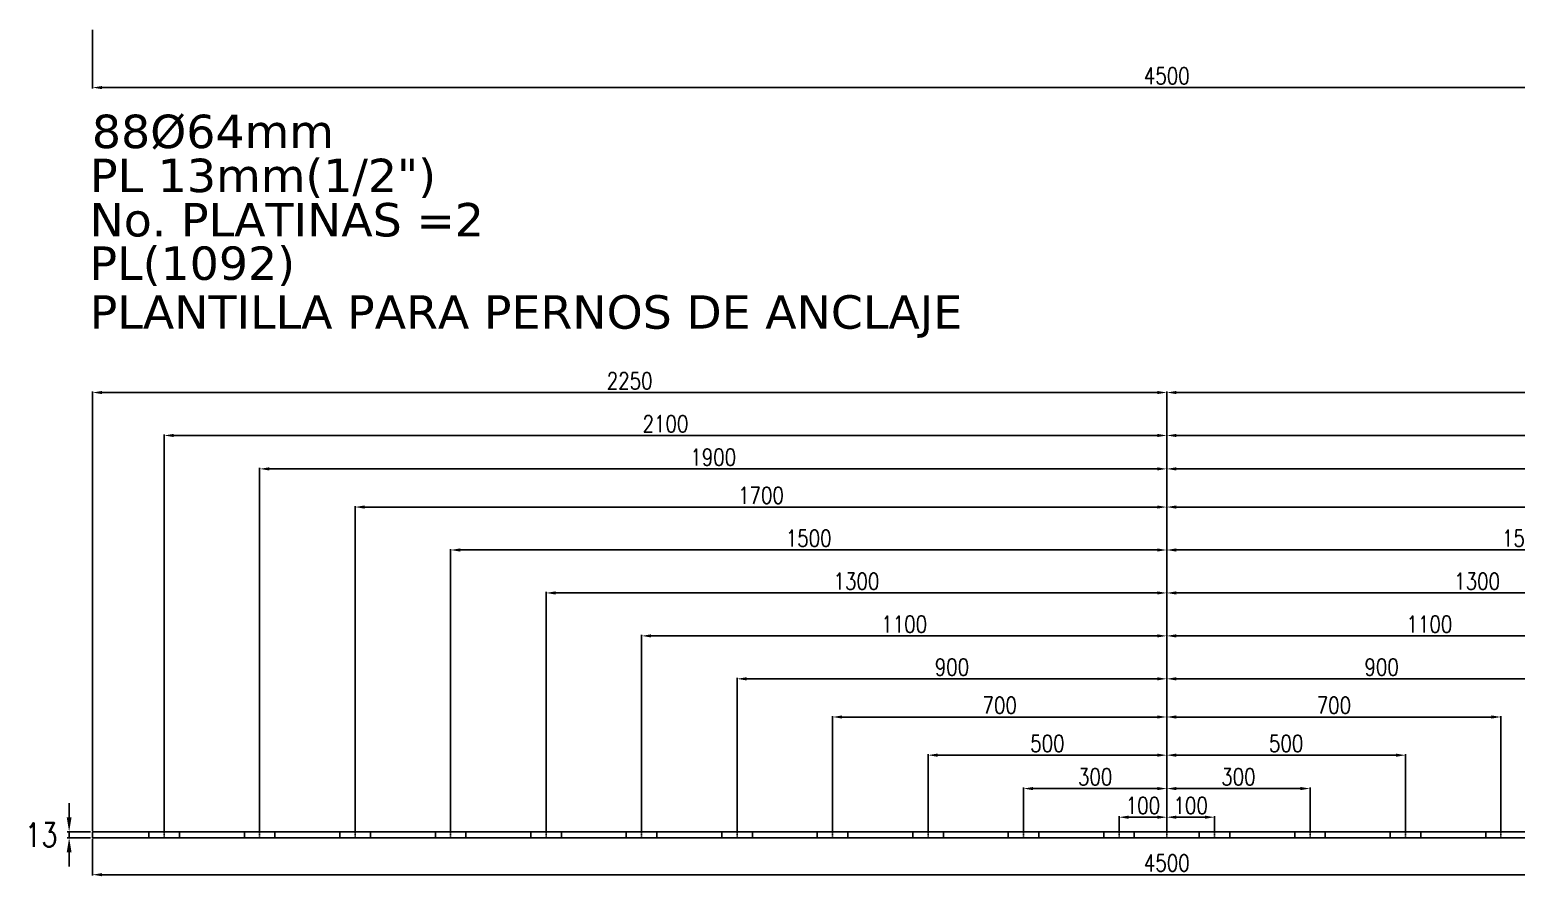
# Model space of a CAD drawing. Header units: millimetres. Extents: x 1541 to 289025, y -12015 to 47026.
# Drawn here: x 61856 to 64969, y 565 to 2339 of the extents above; entities that cross this region are included whole.
import ezdxf

# ---------------------------------------------------------------- set-up
doc = ezdxf.new("R2010")
doc.units = ezdxf.units.MM
doc.header["$LTSCALE"] = 0.1
doc.linetypes.add('DASHDOT', pattern=[25.4, 12.7, -6.35, 0, -6.35])
for name, color, linetype in [('COTAS', 8, 'Continuous'), ('EJE PERNO', 1, 'DASHDOT'), ('PERNOS', 3, 'Continuous'), ('PLATINA', 5, 'Continuous'), ('TEXTO GENERAL', 3, 'Continuous')]:
    doc.layers.add(name, color=color, linetype=linetype)
doc.styles.add('CNI_COTAS', font='romans.shx', dxfattribs={"width": 0.8})
doc.styles.add('VERDANA', font='verdana.ttf')
doc.dimstyles.new('1.2', dxfattribs={"dimscale": 0, "dimtxt": 35, "dimasz": 20, "dimexe": 2, "dimexo": 2, "dimgap": 7, "dimtad": 1, "dimdec": 0, "dimzin": 4, "dimdsep": 46, "dimtxsty": 'CNI_COTAS', "dimcen": 0, "dimclrd": 256, "dimclrt": 3, "dimadec": 0, "dimazin": 0, "dimtfac": 1, "dimtdec": 0, "dimtmove": 2, "dimatfit": 0, "dimfxl": 0.05, "dimtolj": 1, "dimtzin": 0, "dimarcsym": 1})
doc.dimstyles.new('1.3', dxfattribs={"dimscale": 0, "dimtxt": 50, "dimasz": 30, "dimexe": 4, "dimexo": 4, "dimgap": 9, "dimtad": 1, "dimdec": 0, "dimzin": 4, "dimdsep": 46, "dimtxsty": 'CNI_COTAS', "dimcen": 0, "dimclrd": 256, "dimclrt": 3, "dimadec": 0, "dimazin": 0, "dimtfac": 1, "dimtdec": 0, "dimtmove": 2, "dimatfit": 0, "dimfxl": 0.05, "dimtolj": 1, "dimtzin": 0, "dimarcsym": 0})

# ---------------------------------------------------------------- blocks, each defined once
blk = doc.blocks.new('*D1749')
at = {"layer": 'COTAS', "lineweight": -2, "ltscale": 3, "transparency": 16777216}
for p, q in [((61938.13212607293, 688.3863478290152), (61938.13212607293, 718.3863478290152)), ((61938.13212607293, 645.3863478290152), (61938.13212607293, 658.3863478290152)), ((61938.13212607293, 615.3863478290152), (61938.13212607293, 585.3863478290152))]:
    blk.add_line(p, q, dxfattribs=at)
at = {"layer": 'COTAS', "color": 0, "lineweight": -2, "ltscale": 3, "transparency": 16777216}
for p, q in [((61983.13212607268, 658.3863478290152), (61934.13212607293, 658.3863478290152)), ((61983.13212607268, 645.3863478290152), (61934.13212607293, 645.3863478290152))]:
    blk.add_line(p, q, dxfattribs=at)
at = {"layer": 'COTAS', "ltscale": 3, "transparency": 16777216}
for points in [[(61933.13212607293, 688.3863478290152), (61943.13212607293, 688.3863478290152), (61938.13212607293, 658.3863478290152)], [(61933.13212607293, 615.3863478290152), (61943.13212607293, 615.3863478290152), (61938.13212607293, 645.3863478290152)]]:
    blk.add_solid(points, dxfattribs=at)
at = {"layer": 'Defpoints', "color": 0, "ltscale": 3, "transparency": 16777216}
for p in [(61938.13212607293, 658.3863478290152), (61987.13212607268, 658.3863478290152), (61987.13212607268, 645.3863478290152)]:
    blk.add_point(p, dxfattribs=at)
at = {"layer": 'COTAS', "color": 3, "ltscale": 3, "transparency": 16777216, "insert": (61879.63212607292, 651.8863478289976), "char_height": 50, "attachment_point": 5, "rotation": 0.2, "style": 'CNI_COTAS'}
blk.add_mtext('\\A1;13', dxfattribs=at)
blk = doc.blocks.new('*D1750')
at = {"layer": 'COTAS', "color": 0, "lineweight": -2, "transparency": 16777216}
for p, q in [((61987.13212607265, 643.386347829015), (61987.13212607265, 566.386347829015)), ((66487.13212607265, 643.386347829015), (66487.13212607265, 566.386347829015))]:
    blk.add_line(p, q, dxfattribs=at)
at = {"layer": 'COTAS', "lineweight": -2, "transparency": 16777216}
blk.add_line((62007.13212607265, 568.386347829015), (66467.13212607265, 568.386347829015), dxfattribs=at)
at = {"layer": 'COTAS', "transparency": 16777216}
for points in [[(62007.13212607265, 571.7196811623484), (62007.13212607265, 565.0530144956816), (61987.13212607265, 568.386347829015)], [(66467.13212607265, 571.7196811623484), (66467.13212607265, 565.0530144956816), (66487.13212607265, 568.386347829015)]]:
    blk.add_solid(points, dxfattribs=at)
at = {"layer": 'Defpoints', "color": 0, "transparency": 16777216}
for p in [(61987.13212607265, 645.386347829015), (66487.13212607265, 645.386347829015), (66487.13212607265, 568.386347829015)]:
    blk.add_point(p, dxfattribs=at)
at = {"layer": 'COTAS', "color": 3, "transparency": 16777216, "insert": (64237.13212607265, 592.886347829015), "char_height": 35, "attachment_point": 5, "style": 'CNI_COTAS'}
blk.add_mtext('\\A1;4500', dxfattribs=at)
blk = doc.blocks.new('*D1751')
at = {"layer": 'COTAS', "color": 0, "lineweight": -2, "transparency": 16777216}
for p, q in [((64237.13212607265, 660.386347829015), (64237.13212607265, 690.8832959122883)), ((64337.13212607265, 660.386347829015), (64337.13212607265, 690.8832959122883))]:
    blk.add_line(p, q, dxfattribs=at)
at = {"layer": 'COTAS', "lineweight": -2, "transparency": 16777216}
blk.add_line((64317.13212607265, 688.8832959122883), (64257.13212607265, 688.8832959122883), dxfattribs=at)
at = {"layer": 'COTAS', "transparency": 16777216}
for points in [[(64257.13212607265, 692.2166292456217), (64257.13212607265, 685.5499625789549), (64237.13212607265, 688.8832959122883)], [(64317.13212607265, 692.2166292456217), (64317.13212607265, 685.5499625789549), (64337.13212607265, 688.8832959122883)]]:
    blk.add_solid(points, dxfattribs=at)
at = {"layer": 'Defpoints', "color": 0, "transparency": 16777216}
for p in [(64237.13212607265, 688.8832959122883), (64237.13212607265, 658.386347829015), (64337.13212607265, 658.386347829015)]:
    blk.add_point(p, dxfattribs=at)
at = {"layer": 'COTAS', "color": 3, "transparency": 16777216, "insert": (64287.13212607265, 713.3832959122883), "char_height": 35, "attachment_point": 5, "style": 'CNI_COTAS'}
blk.add_mtext('\\A1;100', dxfattribs=at)
blk = doc.blocks.new('*D1752')
at = {"layer": 'COTAS', "color": 0, "lineweight": -2, "transparency": 16777216}
for p, q in [((64237.13212607265, 660.386347829015), (64237.13212607265, 750.8832959122883)), ((64537.13212607265, 660.386347829015), (64537.13212607265, 750.8832959122883))]:
    blk.add_line(p, q, dxfattribs=at)
at = {"layer": 'COTAS', "lineweight": -2, "transparency": 16777216}
blk.add_line((64517.13212607265, 748.8832959122883), (64257.13212607265, 748.8832959122883), dxfattribs=at)
at = {"layer": 'COTAS', "transparency": 16777216}
for points in [[(64257.13212607265, 752.2166292456217), (64257.13212607265, 745.5499625789549), (64237.13212607265, 748.8832959122883)], [(64517.13212607265, 752.2166292456217), (64517.13212607265, 745.5499625789549), (64537.13212607265, 748.8832959122883)]]:
    blk.add_solid(points, dxfattribs=at)
at = {"layer": 'Defpoints', "color": 0, "transparency": 16777216}
for p in [(64237.13212607265, 748.8832959122883), (64237.13212607265, 658.386347829015), (64537.13212607265, 658.386347829015)]:
    blk.add_point(p, dxfattribs=at)
at = {"layer": 'COTAS', "color": 3, "transparency": 16777216, "insert": (64387.13212607265, 773.3832959122883), "char_height": 35, "attachment_point": 5, "style": 'CNI_COTAS'}
blk.add_mtext('\\A1;300', dxfattribs=at)
blk = doc.blocks.new('*D1753')
at = {"layer": 'COTAS', "color": 0, "lineweight": -2, "transparency": 16777216}
for p, q in [((64237.13212607265, 660.386347829015), (64237.13212607265, 820.8832959122883)), ((64737.13212607265, 660.386347829015), (64737.13212607265, 820.8832959122883))]:
    blk.add_line(p, q, dxfattribs=at)
at = {"layer": 'COTAS', "lineweight": -2, "transparency": 16777216}
blk.add_line((64717.13212607265, 818.8832959122883), (64257.13212607265, 818.8832959122883), dxfattribs=at)
at = {"layer": 'COTAS', "transparency": 16777216}
for points in [[(64257.13212607265, 822.2166292456217), (64257.13212607265, 815.5499625789549), (64237.13212607265, 818.8832959122883)], [(64717.13212607265, 822.2166292456217), (64717.13212607265, 815.5499625789549), (64737.13212607265, 818.8832959122883)]]:
    blk.add_solid(points, dxfattribs=at)
at = {"layer": 'Defpoints', "color": 0, "transparency": 16777216}
for p in [(64237.13212607265, 818.8832959122883), (64237.13212607265, 658.386347829015), (64737.13212607265, 658.386347829015)]:
    blk.add_point(p, dxfattribs=at)
at = {"layer": 'COTAS', "color": 3, "transparency": 16777216, "insert": (64487.13212607265, 843.3832959122883), "char_height": 35, "attachment_point": 5, "style": 'CNI_COTAS'}
blk.add_mtext('\\A1;500', dxfattribs=at)
blk = doc.blocks.new('*D1754')
at = {"layer": 'COTAS', "color": 0, "lineweight": -2, "transparency": 16777216}
for p, q in [((64237.13212607265, 660.386347829015), (64237.13212607265, 900.8832959122883)), ((64937.13212607265, 660.386347829015), (64937.13212607265, 900.8832959122883))]:
    blk.add_line(p, q, dxfattribs=at)
at = {"layer": 'COTAS', "lineweight": -2, "transparency": 16777216}
blk.add_line((64917.13212607265, 898.8832959122883), (64257.13212607265, 898.8832959122883), dxfattribs=at)
at = {"layer": 'COTAS', "transparency": 16777216}
for points in [[(64257.13212607265, 902.2166292456217), (64257.13212607265, 895.5499625789549), (64237.13212607265, 898.8832959122883)], [(64917.13212607265, 902.2166292456217), (64917.13212607265, 895.5499625789549), (64937.13212607265, 898.8832959122883)]]:
    blk.add_solid(points, dxfattribs=at)
at = {"layer": 'Defpoints', "color": 0, "transparency": 16777216}
for p in [(64237.13212607265, 898.8832959122883), (64237.13212607265, 658.386347829015), (64937.13212607265, 658.386347829015)]:
    blk.add_point(p, dxfattribs=at)
at = {"layer": 'COTAS', "color": 3, "transparency": 16777216, "insert": (64587.13212607265, 923.3832959122883), "char_height": 35, "attachment_point": 5, "style": 'CNI_COTAS'}
blk.add_mtext('\\A1;700', dxfattribs=at)
blk = doc.blocks.new('*D1755')
at = {"layer": 'COTAS', "color": 0, "lineweight": -2, "transparency": 16777216}
for p, q in [((64237.13212607265, 660.386347829015), (64237.13212607265, 980.8832959122883)), ((65137.13212607265, 660.386347829015), (65137.13212607265, 980.8832959122883))]:
    blk.add_line(p, q, dxfattribs=at)
at = {"layer": 'COTAS', "lineweight": -2, "transparency": 16777216}
blk.add_line((65117.13212607265, 978.8832959122883), (64257.13212607265, 978.8832959122883), dxfattribs=at)
at = {"layer": 'COTAS', "transparency": 16777216}
for points in [[(64257.13212607265, 982.2166292456217), (64257.13212607265, 975.5499625789549), (64237.13212607265, 978.8832959122883)], [(65117.13212607265, 982.2166292456217), (65117.13212607265, 975.5499625789549), (65137.13212607265, 978.8832959122883)]]:
    blk.add_solid(points, dxfattribs=at)
at = {"layer": 'Defpoints', "color": 0, "transparency": 16777216}
for p in [(64237.13212607265, 978.8832959122883), (64237.13212607265, 658.386347829015), (65137.13212607265, 658.386347829015)]:
    blk.add_point(p, dxfattribs=at)
at = {"layer": 'COTAS', "color": 3, "transparency": 16777216, "insert": (64687.13212607265, 1003.383295912288), "char_height": 35, "attachment_point": 5, "style": 'CNI_COTAS'}
blk.add_mtext('\\A1;900', dxfattribs=at)
blk = doc.blocks.new('*D1756')
at = {"layer": 'COTAS', "color": 0, "lineweight": -2, "transparency": 16777216}
for p, q in [((64237.13212607265, 660.386347829015), (64237.13212607265, 1070.883295912288)), ((65337.13212607265, 660.386347829015), (65337.13212607265, 1070.883295912288))]:
    blk.add_line(p, q, dxfattribs=at)
at = {"layer": 'COTAS', "lineweight": -2, "transparency": 16777216}
blk.add_line((65317.13212607265, 1068.883295912288), (64257.13212607265, 1068.883295912288), dxfattribs=at)
at = {"layer": 'COTAS', "transparency": 16777216}
for points in [[(64257.13212607265, 1072.216629245622), (64257.13212607265, 1065.549962578955), (64237.13212607265, 1068.883295912288)], [(65317.13212607265, 1072.216629245622), (65317.13212607265, 1065.549962578955), (65337.13212607265, 1068.883295912288)]]:
    blk.add_solid(points, dxfattribs=at)
at = {"layer": 'Defpoints', "color": 0, "transparency": 16777216}
for p in [(64237.13212607265, 1068.883295912288), (64237.13212607265, 658.386347829015), (65337.13212607265, 658.386347829015)]:
    blk.add_point(p, dxfattribs=at)
at = {"layer": 'COTAS', "color": 3, "transparency": 16777216, "insert": (64787.13212607265, 1093.383295912288), "char_height": 35, "attachment_point": 5, "style": 'CNI_COTAS'}
blk.add_mtext('\\A1;1100', dxfattribs=at)
blk = doc.blocks.new('*D1757')
at = {"layer": 'COTAS', "color": 0, "lineweight": -2, "transparency": 16777216}
for p, q in [((64237.13212607265, 660.386347829015), (64237.13212607265, 1160.883295912288)), ((65537.13212607265, 660.386347829015), (65537.13212607265, 1160.883295912288))]:
    blk.add_line(p, q, dxfattribs=at)
at = {"layer": 'COTAS', "lineweight": -2, "transparency": 16777216}
blk.add_line((65517.13212607265, 1158.883295912288), (64257.13212607265, 1158.883295912288), dxfattribs=at)
at = {"layer": 'COTAS', "transparency": 16777216}
for points in [[(64257.13212607265, 1162.216629245622), (64257.13212607265, 1155.549962578955), (64237.13212607265, 1158.883295912288)], [(65517.13212607265, 1162.216629245622), (65517.13212607265, 1155.549962578955), (65537.13212607265, 1158.883295912288)]]:
    blk.add_solid(points, dxfattribs=at)
at = {"layer": 'Defpoints', "color": 0, "transparency": 16777216}
for p in [(64237.13212607265, 1158.883295912288), (64237.13212607265, 658.386347829015), (65537.13212607265, 658.386347829015)]:
    blk.add_point(p, dxfattribs=at)
at = {"layer": 'COTAS', "color": 3, "transparency": 16777216, "insert": (64887.13212607265, 1183.383295912288), "char_height": 35, "attachment_point": 5, "style": 'CNI_COTAS'}
blk.add_mtext('\\A1;1300', dxfattribs=at)
blk = doc.blocks.new('*D1758')
at = {"layer": 'COTAS', "color": 0, "lineweight": -2, "transparency": 16777216}
for p, q in [((64237.13212607265, 660.386347829015), (64237.13212607265, 1250.883295912288)), ((65737.13212607265, 660.386347829015), (65737.13212607265, 1250.883295912288))]:
    blk.add_line(p, q, dxfattribs=at)
at = {"layer": 'COTAS', "lineweight": -2, "transparency": 16777216}
blk.add_line((65717.13212607265, 1248.883295912288), (64257.13212607265, 1248.883295912288), dxfattribs=at)
at = {"layer": 'COTAS', "transparency": 16777216}
for points in [[(64257.13212607265, 1252.216629245622), (64257.13212607265, 1245.549962578955), (64237.13212607265, 1248.883295912288)], [(65717.13212607265, 1252.216629245622), (65717.13212607265, 1245.549962578955), (65737.13212607265, 1248.883295912288)]]:
    blk.add_solid(points, dxfattribs=at)
at = {"layer": 'Defpoints', "color": 0, "transparency": 16777216}
for p in [(64237.13212607265, 1248.883295912288), (64237.13212607265, 658.386347829015), (65737.13212607265, 658.386347829015)]:
    blk.add_point(p, dxfattribs=at)
at = {"layer": 'COTAS', "color": 3, "transparency": 16777216, "insert": (64987.13212607265, 1273.383295912288), "char_height": 35, "attachment_point": 5, "style": 'CNI_COTAS'}
blk.add_mtext('\\A1;1500', dxfattribs=at)
blk = doc.blocks.new('*D1759')
at = {"layer": 'COTAS', "color": 0, "lineweight": -2, "transparency": 16777216}
for p, q in [((64237.13212607265, 660.386347829015), (64237.13212607265, 1340.883295912288)), ((65937.13212607265, 660.386347829015), (65937.13212607265, 1340.883295912288))]:
    blk.add_line(p, q, dxfattribs=at)
at = {"layer": 'COTAS', "lineweight": -2, "transparency": 16777216}
blk.add_line((65917.13212607265, 1338.883295912288), (64257.13212607265, 1338.883295912288), dxfattribs=at)
at = {"layer": 'COTAS', "transparency": 16777216}
for points in [[(64257.13212607265, 1342.216629245622), (64257.13212607265, 1335.549962578955), (64237.13212607265, 1338.883295912288)], [(65917.13212607265, 1342.216629245622), (65917.13212607265, 1335.549962578955), (65937.13212607265, 1338.883295912288)]]:
    blk.add_solid(points, dxfattribs=at)
at = {"layer": 'Defpoints', "color": 0, "transparency": 16777216}
for p in [(64237.13212607265, 1338.883295912288), (64237.13212607265, 658.386347829015), (65937.13212607265, 658.386347829015)]:
    blk.add_point(p, dxfattribs=at)
at = {"layer": 'COTAS', "color": 3, "transparency": 16777216, "insert": (65087.13212607265, 1363.383295912288), "char_height": 35, "attachment_point": 5, "style": 'CNI_COTAS'}
blk.add_mtext('\\A1;1700', dxfattribs=at)
blk = doc.blocks.new('*D1760')
at = {"layer": 'COTAS', "color": 0, "lineweight": -2, "transparency": 16777216}
for p, q in [((64237.13212607265, 660.386347829015), (64237.13212607265, 1420.883295912288)), ((66137.13212607265, 660.386347829015), (66137.13212607265, 1420.883295912288))]:
    blk.add_line(p, q, dxfattribs=at)
at = {"layer": 'COTAS', "lineweight": -2, "transparency": 16777216}
blk.add_line((66117.13212607265, 1418.883295912288), (64257.13212607265, 1418.883295912288), dxfattribs=at)
at = {"layer": 'COTAS', "transparency": 16777216}
for points in [[(64257.13212607265, 1422.216629245622), (64257.13212607265, 1415.549962578955), (64237.13212607265, 1418.883295912288)], [(66117.13212607265, 1422.216629245622), (66117.13212607265, 1415.549962578955), (66137.13212607265, 1418.883295912288)]]:
    blk.add_solid(points, dxfattribs=at)
at = {"layer": 'Defpoints', "color": 0, "transparency": 16777216}
for p in [(64237.13212607265, 1418.883295912288), (64237.13212607265, 658.386347829015), (66137.13212607265, 658.386347829015)]:
    blk.add_point(p, dxfattribs=at)
at = {"layer": 'COTAS', "color": 3, "transparency": 16777216, "insert": (65187.13212607265, 1443.383295912288), "char_height": 35, "attachment_point": 5, "style": 'CNI_COTAS'}
blk.add_mtext('\\A1;1900', dxfattribs=at)
blk = doc.blocks.new('*D1761')
at = {"layer": 'COTAS', "color": 0, "lineweight": -2, "transparency": 16777216}
for p, q in [((64237.13212607265, 660.386347829015), (64237.13212607265, 1490.883295912288)), ((66337.13212607265, 660.386347829015), (66337.13212607265, 1490.883295912288))]:
    blk.add_line(p, q, dxfattribs=at)
at = {"layer": 'COTAS', "lineweight": -2, "transparency": 16777216}
blk.add_line((66317.13212607265, 1488.883295912288), (64257.13212607265, 1488.883295912288), dxfattribs=at)
at = {"layer": 'COTAS', "transparency": 16777216}
for points in [[(64257.13212607265, 1492.216629245622), (64257.13212607265, 1485.549962578955), (64237.13212607265, 1488.883295912288)], [(66317.13212607265, 1492.216629245622), (66317.13212607265, 1485.549962578955), (66337.13212607265, 1488.883295912288)]]:
    blk.add_solid(points, dxfattribs=at)
at = {"layer": 'Defpoints', "color": 0, "transparency": 16777216}
for p in [(64237.13212607265, 1488.883295912288), (64237.13212607265, 658.386347829015), (66337.13212607265, 658.386347829015)]:
    blk.add_point(p, dxfattribs=at)
at = {"layer": 'COTAS', "color": 3, "transparency": 16777216, "insert": (65287.13212607265, 1513.383295912288), "char_height": 35, "attachment_point": 5, "style": 'CNI_COTAS'}
blk.add_mtext('\\A1;2100', dxfattribs=at)
blk = doc.blocks.new('*D1762')
at = {"layer": 'COTAS', "color": 0, "lineweight": -2, "transparency": 16777216}
for p, q in [((64237.13212607265, 660.386347829015), (64237.13212607265, 1580.883295912288)), ((66487.13212607265, 660.386347829015), (66487.13212607265, 1580.883295912288))]:
    blk.add_line(p, q, dxfattribs=at)
at = {"layer": 'COTAS', "lineweight": -2, "transparency": 16777216}
blk.add_line((66467.13212607265, 1578.883295912288), (64257.13212607265, 1578.883295912288), dxfattribs=at)
at = {"layer": 'COTAS', "transparency": 16777216}
for points in [[(64257.13212607265, 1582.216629245622), (64257.13212607265, 1575.549962578955), (64237.13212607265, 1578.883295912288)], [(66467.13212607265, 1582.216629245622), (66467.13212607265, 1575.549962578955), (66487.13212607265, 1578.883295912288)]]:
    blk.add_solid(points, dxfattribs=at)
at = {"layer": 'Defpoints', "color": 0, "transparency": 16777216}
for p in [(64237.13212607265, 1578.883295912288), (64237.13212607265, 658.386347829015), (66487.13212607265, 658.386347829015)]:
    blk.add_point(p, dxfattribs=at)
at = {"layer": 'COTAS', "color": 3, "transparency": 16777216, "insert": (65362.13212607265, 1603.383295912288), "char_height": 35, "attachment_point": 5, "style": 'CNI_COTAS'}
blk.add_mtext('\\A1;2250', dxfattribs=at)
blk = doc.blocks.new('*D1282')
at = {"layer": 'COTAS', "color": 0, "lineweight": -2, "transparency": 16777216}
for p, q in [((64137.13212607265, 660.386347829015), (64137.13212607265, 690.8832959122883)), ((64237.13212607265, 660.386347829015), (64237.13212607265, 690.8832959122883))]:
    blk.add_line(p, q, dxfattribs=at)
at = {"layer": 'COTAS', "lineweight": -2, "transparency": 16777216}
blk.add_line((64157.13212607265, 688.8832959122883), (64217.13212607265, 688.8832959122883), dxfattribs=at)
at = {"layer": 'COTAS', "transparency": 16777216}
for points in [[(64157.13212607265, 692.2166292456217), (64157.13212607265, 685.5499625789549), (64137.13212607265, 688.8832959122883)], [(64217.13212607265, 692.2166292456217), (64217.13212607265, 685.5499625789549), (64237.13212607265, 688.8832959122883)]]:
    blk.add_solid(points, dxfattribs=at)
at = {"layer": 'Defpoints', "color": 0, "transparency": 16777216}
for p in [(64237.13212607265, 688.8832959122883), (64137.13212607265, 658.386347829015), (64237.13212607265, 658.386347829015)]:
    blk.add_point(p, dxfattribs=at)
at = {"layer": 'COTAS', "color": 3, "transparency": 16777216, "insert": (64187.13212607265, 713.3832959122883), "char_height": 35, "attachment_point": 5, "style": 'CNI_COTAS'}
blk.add_mtext('\\A1;100', dxfattribs=at)
blk = doc.blocks.new('*D1283')
at = {"layer": 'COTAS', "color": 0, "lineweight": -2, "transparency": 16777216}
for p, q in [((63937.13212607265, 660.386347829015), (63937.13212607265, 750.8832959122883)), ((64237.13212607265, 660.386347829015), (64237.13212607265, 750.8832959122883))]:
    blk.add_line(p, q, dxfattribs=at)
at = {"layer": 'COTAS', "lineweight": -2, "transparency": 16777216}
blk.add_line((63957.13212607265, 748.8832959122883), (64217.13212607265, 748.8832959122883), dxfattribs=at)
at = {"layer": 'COTAS', "transparency": 16777216}
for points in [[(63957.13212607265, 752.2166292456217), (63957.13212607265, 745.5499625789549), (63937.13212607265, 748.8832959122883)], [(64217.13212607265, 752.2166292456217), (64217.13212607265, 745.5499625789549), (64237.13212607265, 748.8832959122883)]]:
    blk.add_solid(points, dxfattribs=at)
at = {"layer": 'Defpoints', "color": 0, "transparency": 16777216}
for p in [(64237.13212607265, 748.8832959122883), (63937.13212607265, 658.386347829015), (64237.13212607265, 658.386347829015)]:
    blk.add_point(p, dxfattribs=at)
at = {"layer": 'COTAS', "color": 3, "transparency": 16777216, "insert": (64087.13212607265, 773.3832959122883), "char_height": 35, "attachment_point": 5, "style": 'CNI_COTAS'}
blk.add_mtext('\\A1;300', dxfattribs=at)
blk = doc.blocks.new('*D1284')
at = {"layer": 'COTAS', "color": 0, "lineweight": -2, "transparency": 16777216}
for p, q in [((63737.13212607265, 660.386347829015), (63737.13212607265, 820.8832959122883)), ((64237.13212607265, 660.386347829015), (64237.13212607265, 820.8832959122883))]:
    blk.add_line(p, q, dxfattribs=at)
at = {"layer": 'COTAS', "lineweight": -2, "transparency": 16777216}
blk.add_line((63757.13212607265, 818.8832959122883), (64217.13212607265, 818.8832959122883), dxfattribs=at)
at = {"layer": 'COTAS', "transparency": 16777216}
for points in [[(63757.13212607265, 822.2166292456217), (63757.13212607265, 815.5499625789549), (63737.13212607265, 818.8832959122883)], [(64217.13212607265, 822.2166292456217), (64217.13212607265, 815.5499625789549), (64237.13212607265, 818.8832959122883)]]:
    blk.add_solid(points, dxfattribs=at)
at = {"layer": 'Defpoints', "color": 0, "transparency": 16777216}
for p in [(64237.13212607265, 818.8832959122883), (63737.13212607265, 658.386347829015), (64237.13212607265, 658.386347829015)]:
    blk.add_point(p, dxfattribs=at)
at = {"layer": 'COTAS', "color": 3, "transparency": 16777216, "insert": (63987.13212607265, 843.3832959122883), "char_height": 35, "attachment_point": 5, "style": 'CNI_COTAS'}
blk.add_mtext('\\A1;500', dxfattribs=at)
blk = doc.blocks.new('*D1285')
at = {"layer": 'COTAS', "color": 0, "lineweight": -2, "transparency": 16777216}
for p, q in [((63537.13212607265, 660.386347829015), (63537.13212607265, 900.8832959122883)), ((64237.13212607265, 660.386347829015), (64237.13212607265, 900.8832959122883))]:
    blk.add_line(p, q, dxfattribs=at)
at = {"layer": 'COTAS', "lineweight": -2, "transparency": 16777216}
blk.add_line((63557.13212607265, 898.8832959122883), (64217.13212607265, 898.8832959122883), dxfattribs=at)
at = {"layer": 'COTAS', "transparency": 16777216}
for points in [[(63557.13212607265, 902.2166292456217), (63557.13212607265, 895.5499625789549), (63537.13212607265, 898.8832959122883)], [(64217.13212607265, 902.2166292456217), (64217.13212607265, 895.5499625789549), (64237.13212607265, 898.8832959122883)]]:
    blk.add_solid(points, dxfattribs=at)
at = {"layer": 'Defpoints', "color": 0, "transparency": 16777216}
for p in [(64237.13212607265, 898.8832959122883), (63537.13212607265, 658.386347829015), (64237.13212607265, 658.386347829015)]:
    blk.add_point(p, dxfattribs=at)
at = {"layer": 'COTAS', "color": 3, "transparency": 16777216, "insert": (63887.13212607265, 923.3832959122883), "char_height": 35, "attachment_point": 5, "style": 'CNI_COTAS'}
blk.add_mtext('\\A1;700', dxfattribs=at)
blk = doc.blocks.new('*D1286')
at = {"layer": 'COTAS', "color": 0, "lineweight": -2, "transparency": 16777216}
for p, q in [((63337.13212607265, 660.386347829015), (63337.13212607265, 980.8832959122883)), ((64237.13212607265, 660.386347829015), (64237.13212607265, 980.8832959122883))]:
    blk.add_line(p, q, dxfattribs=at)
at = {"layer": 'COTAS', "lineweight": -2, "transparency": 16777216}
blk.add_line((63357.13212607265, 978.8832959122883), (64217.13212607265, 978.8832959122883), dxfattribs=at)
at = {"layer": 'COTAS', "transparency": 16777216}
for points in [[(63357.13212607265, 982.2166292456217), (63357.13212607265, 975.5499625789549), (63337.13212607265, 978.8832959122883)], [(64217.13212607265, 982.2166292456217), (64217.13212607265, 975.5499625789549), (64237.13212607265, 978.8832959122883)]]:
    blk.add_solid(points, dxfattribs=at)
at = {"layer": 'Defpoints', "color": 0, "transparency": 16777216}
for p in [(64237.13212607265, 978.8832959122883), (63337.13212607265, 658.386347829015), (64237.13212607265, 658.386347829015)]:
    blk.add_point(p, dxfattribs=at)
at = {"layer": 'COTAS', "color": 3, "transparency": 16777216, "insert": (63787.13212607265, 1003.383295912288), "char_height": 35, "attachment_point": 5, "style": 'CNI_COTAS'}
blk.add_mtext('\\A1;900', dxfattribs=at)
blk = doc.blocks.new('*D1287')
at = {"layer": 'COTAS', "color": 0, "lineweight": -2, "transparency": 16777216}
for p, q in [((63137.13212607265, 660.386347829015), (63137.13212607265, 1070.883295912288)), ((64237.13212607265, 660.386347829015), (64237.13212607265, 1070.883295912288))]:
    blk.add_line(p, q, dxfattribs=at)
at = {"layer": 'COTAS', "lineweight": -2, "transparency": 16777216}
blk.add_line((63157.13212607265, 1068.883295912288), (64217.13212607265, 1068.883295912288), dxfattribs=at)
at = {"layer": 'COTAS', "transparency": 16777216}
for points in [[(63157.13212607265, 1072.216629245622), (63157.13212607265, 1065.549962578955), (63137.13212607265, 1068.883295912288)], [(64217.13212607265, 1072.216629245622), (64217.13212607265, 1065.549962578955), (64237.13212607265, 1068.883295912288)]]:
    blk.add_solid(points, dxfattribs=at)
at = {"layer": 'Defpoints', "color": 0, "transparency": 16777216}
for p in [(64237.13212607265, 1068.883295912288), (63137.13212607265, 658.386347829015), (64237.13212607265, 658.386347829015)]:
    blk.add_point(p, dxfattribs=at)
at = {"layer": 'COTAS', "color": 3, "transparency": 16777216, "insert": (63687.13212607265, 1093.383295912288), "char_height": 35, "attachment_point": 5, "style": 'CNI_COTAS'}
blk.add_mtext('\\A1;1100', dxfattribs=at)
blk = doc.blocks.new('*D1288')
at = {"layer": 'COTAS', "color": 0, "lineweight": -2, "transparency": 16777216}
for p, q in [((62937.13212607265, 660.386347829015), (62937.13212607265, 1160.883295912288)), ((64237.13212607265, 660.386347829015), (64237.13212607265, 1160.883295912288))]:
    blk.add_line(p, q, dxfattribs=at)
at = {"layer": 'COTAS', "lineweight": -2, "transparency": 16777216}
blk.add_line((62957.13212607265, 1158.883295912288), (64217.13212607265, 1158.883295912288), dxfattribs=at)
at = {"layer": 'COTAS', "transparency": 16777216}
for points in [[(62957.13212607265, 1162.216629245622), (62957.13212607265, 1155.549962578955), (62937.13212607265, 1158.883295912288)], [(64217.13212607265, 1162.216629245622), (64217.13212607265, 1155.549962578955), (64237.13212607265, 1158.883295912288)]]:
    blk.add_solid(points, dxfattribs=at)
at = {"layer": 'Defpoints', "color": 0, "transparency": 16777216}
for p in [(64237.13212607265, 1158.883295912288), (62937.13212607265, 658.386347829015), (64237.13212607265, 658.386347829015)]:
    blk.add_point(p, dxfattribs=at)
at = {"layer": 'COTAS', "color": 3, "transparency": 16777216, "insert": (63587.13212607265, 1183.383295912288), "char_height": 35, "attachment_point": 5, "style": 'CNI_COTAS'}
blk.add_mtext('\\A1;1300', dxfattribs=at)
blk = doc.blocks.new('*D1289')
at = {"layer": 'COTAS', "color": 0, "lineweight": -2, "transparency": 16777216}
for p, q in [((62737.13212607265, 660.386347829015), (62737.13212607265, 1250.883295912288)), ((64237.13212607265, 660.386347829015), (64237.13212607265, 1250.883295912288))]:
    blk.add_line(p, q, dxfattribs=at)
at = {"layer": 'COTAS', "lineweight": -2, "transparency": 16777216}
blk.add_line((62757.13212607265, 1248.883295912288), (64217.13212607265, 1248.883295912288), dxfattribs=at)
at = {"layer": 'COTAS', "transparency": 16777216}
for points in [[(62757.13212607265, 1252.216629245622), (62757.13212607265, 1245.549962578955), (62737.13212607265, 1248.883295912288)], [(64217.13212607265, 1252.216629245622), (64217.13212607265, 1245.549962578955), (64237.13212607265, 1248.883295912288)]]:
    blk.add_solid(points, dxfattribs=at)
at = {"layer": 'Defpoints', "color": 0, "transparency": 16777216}
for p in [(64237.13212607265, 1248.883295912288), (62737.13212607265, 658.386347829015), (64237.13212607265, 658.386347829015)]:
    blk.add_point(p, dxfattribs=at)
at = {"layer": 'COTAS', "color": 3, "transparency": 16777216, "insert": (63487.13212607265, 1273.383295912288), "char_height": 35, "attachment_point": 5, "style": 'CNI_COTAS'}
blk.add_mtext('\\A1;1500', dxfattribs=at)
blk = doc.blocks.new('*D1290')
at = {"layer": 'COTAS', "color": 0, "lineweight": -2, "transparency": 16777216}
for p, q in [((62537.13212607265, 660.386347829015), (62537.13212607265, 1340.883295912288)), ((64237.13212607265, 660.386347829015), (64237.13212607265, 1340.883295912288))]:
    blk.add_line(p, q, dxfattribs=at)
at = {"layer": 'COTAS', "lineweight": -2, "transparency": 16777216}
blk.add_line((62557.13212607265, 1338.883295912288), (64217.13212607265, 1338.883295912288), dxfattribs=at)
at = {"layer": 'COTAS', "transparency": 16777216}
for points in [[(62557.13212607265, 1342.216629245622), (62557.13212607265, 1335.549962578955), (62537.13212607265, 1338.883295912288)], [(64217.13212607265, 1342.216629245622), (64217.13212607265, 1335.549962578955), (64237.13212607265, 1338.883295912288)]]:
    blk.add_solid(points, dxfattribs=at)
at = {"layer": 'Defpoints', "color": 0, "transparency": 16777216}
for p in [(64237.13212607265, 1338.883295912288), (62537.13212607265, 658.386347829015), (64237.13212607265, 658.386347829015)]:
    blk.add_point(p, dxfattribs=at)
at = {"layer": 'COTAS', "color": 3, "transparency": 16777216, "insert": (63387.13212607265, 1363.383295912288), "char_height": 35, "attachment_point": 5, "style": 'CNI_COTAS'}
blk.add_mtext('\\A1;1700', dxfattribs=at)
blk = doc.blocks.new('*D1291')
at = {"layer": 'COTAS', "color": 0, "lineweight": -2, "transparency": 16777216}
for p, q in [((62337.13212607265, 660.386347829015), (62337.13212607265, 1420.883295912288)), ((64237.13212607265, 660.386347829015), (64237.13212607265, 1420.883295912288))]:
    blk.add_line(p, q, dxfattribs=at)
at = {"layer": 'COTAS', "lineweight": -2, "transparency": 16777216}
blk.add_line((62357.13212607265, 1418.883295912288), (64217.13212607265, 1418.883295912288), dxfattribs=at)
at = {"layer": 'COTAS', "transparency": 16777216}
for points in [[(62357.13212607265, 1422.216629245622), (62357.13212607265, 1415.549962578955), (62337.13212607265, 1418.883295912288)], [(64217.13212607265, 1422.216629245622), (64217.13212607265, 1415.549962578955), (64237.13212607265, 1418.883295912288)]]:
    blk.add_solid(points, dxfattribs=at)
at = {"layer": 'Defpoints', "color": 0, "transparency": 16777216}
for p in [(64237.13212607265, 1418.883295912288), (62337.13212607265, 658.386347829015), (64237.13212607265, 658.386347829015)]:
    blk.add_point(p, dxfattribs=at)
at = {"layer": 'COTAS', "color": 3, "transparency": 16777216, "insert": (63287.13212607265, 1443.383295912288), "char_height": 35, "attachment_point": 5, "style": 'CNI_COTAS'}
blk.add_mtext('\\A1;1900', dxfattribs=at)
blk = doc.blocks.new('*D1292')
at = {"layer": 'COTAS', "color": 0, "lineweight": -2, "transparency": 16777216}
for p, q in [((62137.13212607265, 660.386347829015), (62137.13212607265, 1490.883295912288)), ((64237.13212607265, 660.386347829015), (64237.13212607265, 1490.883295912288))]:
    blk.add_line(p, q, dxfattribs=at)
at = {"layer": 'COTAS', "lineweight": -2, "transparency": 16777216}
blk.add_line((62157.13212607265, 1488.883295912288), (64217.13212607265, 1488.883295912288), dxfattribs=at)
at = {"layer": 'COTAS', "transparency": 16777216}
for points in [[(62157.13212607265, 1492.216629245622), (62157.13212607265, 1485.549962578955), (62137.13212607265, 1488.883295912288)], [(64217.13212607265, 1492.216629245622), (64217.13212607265, 1485.549962578955), (64237.13212607265, 1488.883295912288)]]:
    blk.add_solid(points, dxfattribs=at)
at = {"layer": 'Defpoints', "color": 0, "transparency": 16777216}
for p in [(64237.13212607265, 1488.883295912288), (62137.13212607265, 658.386347829015), (64237.13212607265, 658.386347829015)]:
    blk.add_point(p, dxfattribs=at)
at = {"layer": 'COTAS', "color": 3, "transparency": 16777216, "insert": (63187.13212607265, 1513.383295912288), "char_height": 35, "attachment_point": 5, "style": 'CNI_COTAS'}
blk.add_mtext('\\A1;2100', dxfattribs=at)
blk = doc.blocks.new('*D1293')
at = {"layer": 'COTAS', "color": 0, "lineweight": -2, "transparency": 16777216}
for p, q in [((61987.13212607265, 660.386347829015), (61987.13212607265, 1580.883295912288)), ((64237.13212607265, 660.386347829015), (64237.13212607265, 1580.883295912288))]:
    blk.add_line(p, q, dxfattribs=at)
at = {"layer": 'COTAS', "lineweight": -2, "transparency": 16777216}
blk.add_line((62007.13212607265, 1578.883295912288), (64217.13212607265, 1578.883295912288), dxfattribs=at)
at = {"layer": 'COTAS', "transparency": 16777216}
for points in [[(62007.13212607265, 1582.216629245622), (62007.13212607265, 1575.549962578955), (61987.13212607265, 1578.883295912288)], [(64217.13212607265, 1582.216629245622), (64217.13212607265, 1575.549962578955), (64237.13212607265, 1578.883295912288)]]:
    blk.add_solid(points, dxfattribs=at)
at = {"layer": 'Defpoints', "color": 0, "transparency": 16777216}
for p in [(64237.13212607265, 1578.883295912288), (61987.13212607265, 658.386347829015), (64237.13212607265, 658.386347829015)]:
    blk.add_point(p, dxfattribs=at)
at = {"layer": 'COTAS', "color": 3, "transparency": 16777216, "insert": (63112.13212607265, 1603.383295912288), "char_height": 35, "attachment_point": 5, "style": 'CNI_COTAS'}
blk.add_mtext('\\A1;2250', dxfattribs=at)
blk = doc.blocks.new('*D1684')
at = {"layer": 'COTAS', "color": 0, "lineweight": -2, "transparency": 16777216}
for p, q in [((61987.1321260703, 2339.296849980718), (61987.1321260703, 2216.052123799767)), ((66487.1321260703, 2339.296849980718), (66487.1321260703, 2216.052123799767))]:
    blk.add_line(p, q, dxfattribs=at)
at = {"layer": 'COTAS', "lineweight": -2, "transparency": 16777216}
blk.add_line((62007.1321260703, 2218.052123799767), (66467.1321260703, 2218.052123799767), dxfattribs=at)
at = {"layer": 'COTAS', "transparency": 16777216}
for points in [[(62007.1321260703, 2221.385457133101), (62007.1321260703, 2214.718790466434), (61987.1321260703, 2218.052123799767)], [(66467.1321260703, 2221.385457133101), (66467.1321260703, 2214.718790466434), (66487.1321260703, 2218.052123799767)]]:
    blk.add_solid(points, dxfattribs=at)
at = {"layer": 'Defpoints', "color": 0, "transparency": 16777216}
for p in [(61987.1321260703, 2341.296849980718), (66487.1321260703, 2341.296849980718), (66487.1321260703, 2218.052123799767)]:
    blk.add_point(p, dxfattribs=at)
at = {"layer": 'COTAS', "color": 3, "transparency": 16777216, "insert": (64237.1321260703, 2242.552123799767), "char_height": 35, "attachment_point": 5, "style": 'CNI_COTAS'}
blk.add_mtext('\\A1;4500', dxfattribs=at)
blk = doc.blocks.new('A$C27d15630')
at = {"layer": 'EJE PERNO'}
for p, q in [((62137.13212607265, 658.386347829015), (62137.13212607265, 645.386347829015)), ((62337.13212607265, 658.386347829015), (62337.13212607265, 645.386347829015)), ((62537.13212607265, 658.386347829015), (62537.13212607265, 645.386347829015)), ((62737.13212607265, 658.386347829015), (62737.13212607265, 645.386347829015)), ((62937.13212607265, 658.386347829015), (62937.13212607265, 645.386347829015)), ((63137.13212607265, 658.386347829015), (63137.13212607265, 645.386347829015)), ((63337.13212607265, 658.386347829015), (63337.13212607265, 645.386347829015)), ((63537.13212607265, 658.386347829015), (63537.13212607265, 645.386347829015)), ((63737.13212607265, 658.386347829015), (63737.13212607265, 645.386347829015)), ((63937.13212607265, 658.386347829015), (63937.13212607265, 645.386347829015)), ((64137.13212607265, 658.386347829015), (64137.13212607265, 645.386347829015)), ((64337.13212607265, 658.386347829015), (64337.13212607265, 645.386347829015)), ((64537.13212607265, 658.386347829015), (64537.13212607265, 645.386347829015)), ((64737.13212607265, 658.386347829015), (64737.13212607265, 645.386347829015)), ((64937.13212607265, 658.386347829015), (64937.13212607265, 645.386347829015))]:
    blk.add_line(p, q, dxfattribs=at)
at = {"layer": 'EJE PERNO', "color": 4}
blk.add_line((64237.13212607265, 658.386347829015), (64237.13212607265, 645.386347829015), dxfattribs=at)
at = {"layer": 'PERNOS', "ltscale": 3}
for p, q in [((62105.13212607265, 645.386347829015), (62105.13212607265, 658.386347829015)), ((62169.13212607265, 645.386347829015), (62169.13212607265, 658.386347829015)), ((62305.13212607265, 645.386347829015), (62305.13212607265, 658.386347829015)), ((62369.13212607265, 645.386347829015), (62369.13212607265, 658.386347829015)), ((62505.13212607265, 645.386347829015), (62505.13212607265, 658.386347829015)), ((62569.13212607265, 645.386347829015), (62569.13212607265, 658.386347829015)), ((62705.13212607265, 645.386347829015), (62705.13212607265, 658.386347829015)), ((62769.13212607265, 645.386347829015), (62769.13212607265, 658.386347829015)), ((62905.13212607265, 645.386347829015), (62905.13212607265, 658.386347829015)), ((62969.13212607265, 645.386347829015), (62969.13212607265, 658.386347829015)), ((63105.13212607265, 645.386347829015), (63105.13212607265, 658.386347829015)), ((63169.13212607265, 645.386347829015), (63169.13212607265, 658.386347829015)), ((63305.13212607265, 645.386347829015), (63305.13212607265, 658.386347829015)), ((63369.13212607265, 645.386347829015), (63369.13212607265, 658.386347829015)), ((63505.13212607265, 645.386347829015), (63505.13212607265, 658.386347829015)), ((63569.13212607265, 645.386347829015), (63569.13212607265, 658.386347829015)), ((63705.13212607265, 645.386347829015), (63705.13212607265, 658.386347829015)), ((63769.13212607265, 645.386347829015), (63769.13212607265, 658.386347829015)), ((63905.13212607265, 645.386347829015), (63905.13212607265, 658.386347829015)), ((63969.13212607265, 645.386347829015), (63969.13212607265, 658.386347829015)), ((64105.13212607265, 645.386347829015), (64105.13212607265, 658.386347829015)), ((64169.13212607265, 645.386347829015), (64169.13212607265, 658.386347829015)), ((64305.13212607265, 645.386347829015), (64305.13212607265, 658.386347829015)), ((64369.13212607265, 645.386347829015), (64369.13212607265, 658.386347829015)), ((64505.13212607265, 645.386347829015), (64505.13212607265, 658.386347829015)), ((64569.13212607265, 645.386347829015), (64569.13212607265, 658.386347829015)), ((64705.13212607265, 645.386347829015), (64705.13212607265, 658.386347829015)), ((64769.13212607265, 645.386347829015), (64769.13212607265, 658.386347829015)), ((64905.13212607265, 645.386347829015), (64905.13212607265, 658.386347829015))]:
    blk.add_line(p, q, dxfattribs=at)
at = {"layer": 'PLATINA', "linetype": 'Continuous'}
blk.add_lwpolyline([(61987.13212607265, 645.386347829015), (66487.13212607265, 645.386347829015), (66487.13212607265, 658.386347829015), (61987.13212607265, 658.386347829015)], close=True, dxfattribs=at)
at = {"layer": 'TEXTO GENERAL', "color": 3, "style": 'VERDANA'}
for s, p in [('88%%C64mm', (61985.72729620413, 2091.221021108686)), ('PL 13mm(1/2")', (61981.81102022211, 1998.974834890389)), ('No. PLATINAS =2', (61980.7085168715, 1906.150405919623)), ('PL(1092)', (61980.7085168715, 1815.090743337474)), ('PLANTILLA PARA PERNOS DE ANCLAJE', (61981.15188673283, 1712.744546672434))]:
    blk.add_text(s, height=70, dxfattribs=at).set_placement(p)
at = {"layer": 'COTAS'}
for base, p1, p2, picture, middle in [((66487.1321260703, 2218.052123799767), (61987.1321260703, 2341.296849980718), (66487.1321260703, 2341.296849980718), '*D1684', (64237.1321260703, 2242.552123799767)), ((64237.13212607265, 1578.883295912288), (66487.13212607265, 658.386347829015), (64237.13212607265, 658.386347829015), '*D1762', (65362.13212607265, 1603.383295912288)), ((64237.13212607265, 1488.883295912288), (66337.13212607265, 658.386347829015), (64237.13212607265, 658.386347829015), '*D1761', (65287.13212607265, 1513.383295912288)), ((64237.13212607265, 1418.883295912288), (66137.13212607265, 658.386347829015), (64237.13212607265, 658.386347829015), '*D1760', (65187.13212607265, 1443.383295912288)), ((64237.13212607265, 1338.883295912288), (65937.13212607265, 658.386347829015), (64237.13212607265, 658.386347829015), '*D1759', (65087.13212607265, 1363.383295912288)), ((64237.13212607265, 1248.883295912288), (65737.13212607265, 658.386347829015), (64237.13212607265, 658.386347829015), '*D1758', (64987.13212607265, 1273.383295912288)), ((64237.13212607265, 1158.883295912288), (65537.13212607265, 658.386347829015), (64237.13212607265, 658.386347829015), '*D1757', (64887.13212607265, 1183.383295912288)), ((64237.13212607265, 1068.883295912288), (65337.13212607265, 658.386347829015), (64237.13212607265, 658.386347829015), '*D1756', (64787.13212607265, 1093.383295912288)), ((64237.13212607265, 978.8832959122883), (65137.13212607265, 658.386347829015), (64237.13212607265, 658.386347829015), '*D1755', (64687.13212607265, 1003.383295912288)), ((64237.13212607265, 898.8832959122883), (64937.13212607265, 658.386347829015), (64237.13212607265, 658.386347829015), '*D1754', (64587.13212607265, 923.3832959122883)), ((64237.13212607265, 818.8832959122883), (64737.13212607265, 658.386347829015), (64237.13212607265, 658.386347829015), '*D1753', (64487.13212607265, 843.3832959122883)), ((64237.13212607265, 748.8832959122883), (64537.13212607265, 658.386347829015), (64237.13212607265, 658.386347829015), '*D1752', (64387.13212607265, 773.3832959122883)), ((64237.13212607265, 688.8832959122883), (64337.13212607265, 658.386347829015), (64237.13212607265, 658.386347829015), '*D1751', (64287.13212607265, 713.3832959122883)), ((66487.13212607265, 568.386347829015), (61987.13212607265, 645.386347829015), (66487.13212607265, 645.386347829015), '*D1750', (64237.13212607265, 592.886347829015))]:
    dim = blk.add_linear_dim(base=base, p1=p1, p2=p2, dimstyle='1.2', override={"dimscale": 1}, dxfattribs=at)
    dim.commit()
    dim.dimension.update_dxf_attribs({"geometry": picture, "text_midpoint": middle})
for base, p1, picture, middle in [((64237.13212607265, 1578.883295912288), (61987.13212607265, 658.386347829015), '*D1293', (63112.13212607265, 1603.383295912288)), ((64237.13212607265, 1488.883295912288), (62137.13212607265, 658.386347829015), '*D1292', (63187.13212607265, 1513.383295912288)), ((64237.13212607265, 1418.883295912288), (62337.13212607265, 658.386347829015), '*D1291', (63287.13212607265, 1443.383295912288)), ((64237.13212607265, 1338.883295912288), (62537.13212607265, 658.386347829015), '*D1290', (63387.13212607265, 1363.383295912288)), ((64237.13212607265, 1248.883295912288), (62737.13212607265, 658.386347829015), '*D1289', (63487.13212607265, 1273.383295912288)), ((64237.13212607265, 1158.883295912288), (62937.13212607265, 658.386347829015), '*D1288', (63587.13212607265, 1183.383295912288)), ((64237.13212607265, 1068.883295912288), (63137.13212607265, 658.386347829015), '*D1287', (63687.13212607265, 1093.383295912288)), ((64237.13212607265, 978.8832959122883), (63337.13212607265, 658.386347829015), '*D1286', (63787.13212607265, 1003.383295912288)), ((64237.13212607265, 898.8832959122883), (63537.13212607265, 658.386347829015), '*D1285', (63887.13212607265, 923.3832959122883)), ((64237.13212607265, 818.8832959122883), (63737.13212607265, 658.386347829015), '*D1284', (63987.13212607265, 843.3832959122883)), ((64237.13212607265, 748.8832959122883), (63937.13212607265, 658.386347829015), '*D1283', (64087.13212607265, 773.3832959122883)), ((64237.13212607265, 688.8832959122883), (64137.13212607265, 658.386347829015), '*D1282', (64187.13212607265, 713.3832959122883))]:
    dim = blk.add_linear_dim(base=base, p1=p1, p2=(64237.13212607265, 658.386347829015), angle=180, dimstyle='1.2', override={"dimscale": 1}, dxfattribs=at)
    dim.commit()
    dim.dimension.update_dxf_attribs({"geometry": picture, "text_midpoint": middle})
at = {"layer": 'COTAS', "ltscale": 3}
dim = blk.add_linear_dim(base=(61938.13212607293, 658.3863478290152), p1=(61987.13212607265, 645.386347829015), p2=(61987.13212607265, 658.386347829015), angle=270, dimstyle='1.3', override={"dimscale": 1}, dxfattribs=at)
dim.commit()
dim.dimension.update_dxf_attribs({"geometry": '*D1749', "text_midpoint": (61879.63212607292, 651.8863478289976), "text_rotation": 0.2})

msp = doc.modelspace()

# ---------------------------------------------------------------- block references
at = {"layer": 'COTAS'}
msp.add_blockref('A$C27d15630', (0, 0), dxfattribs=at)

doc.saveas('drawing.dxf')
